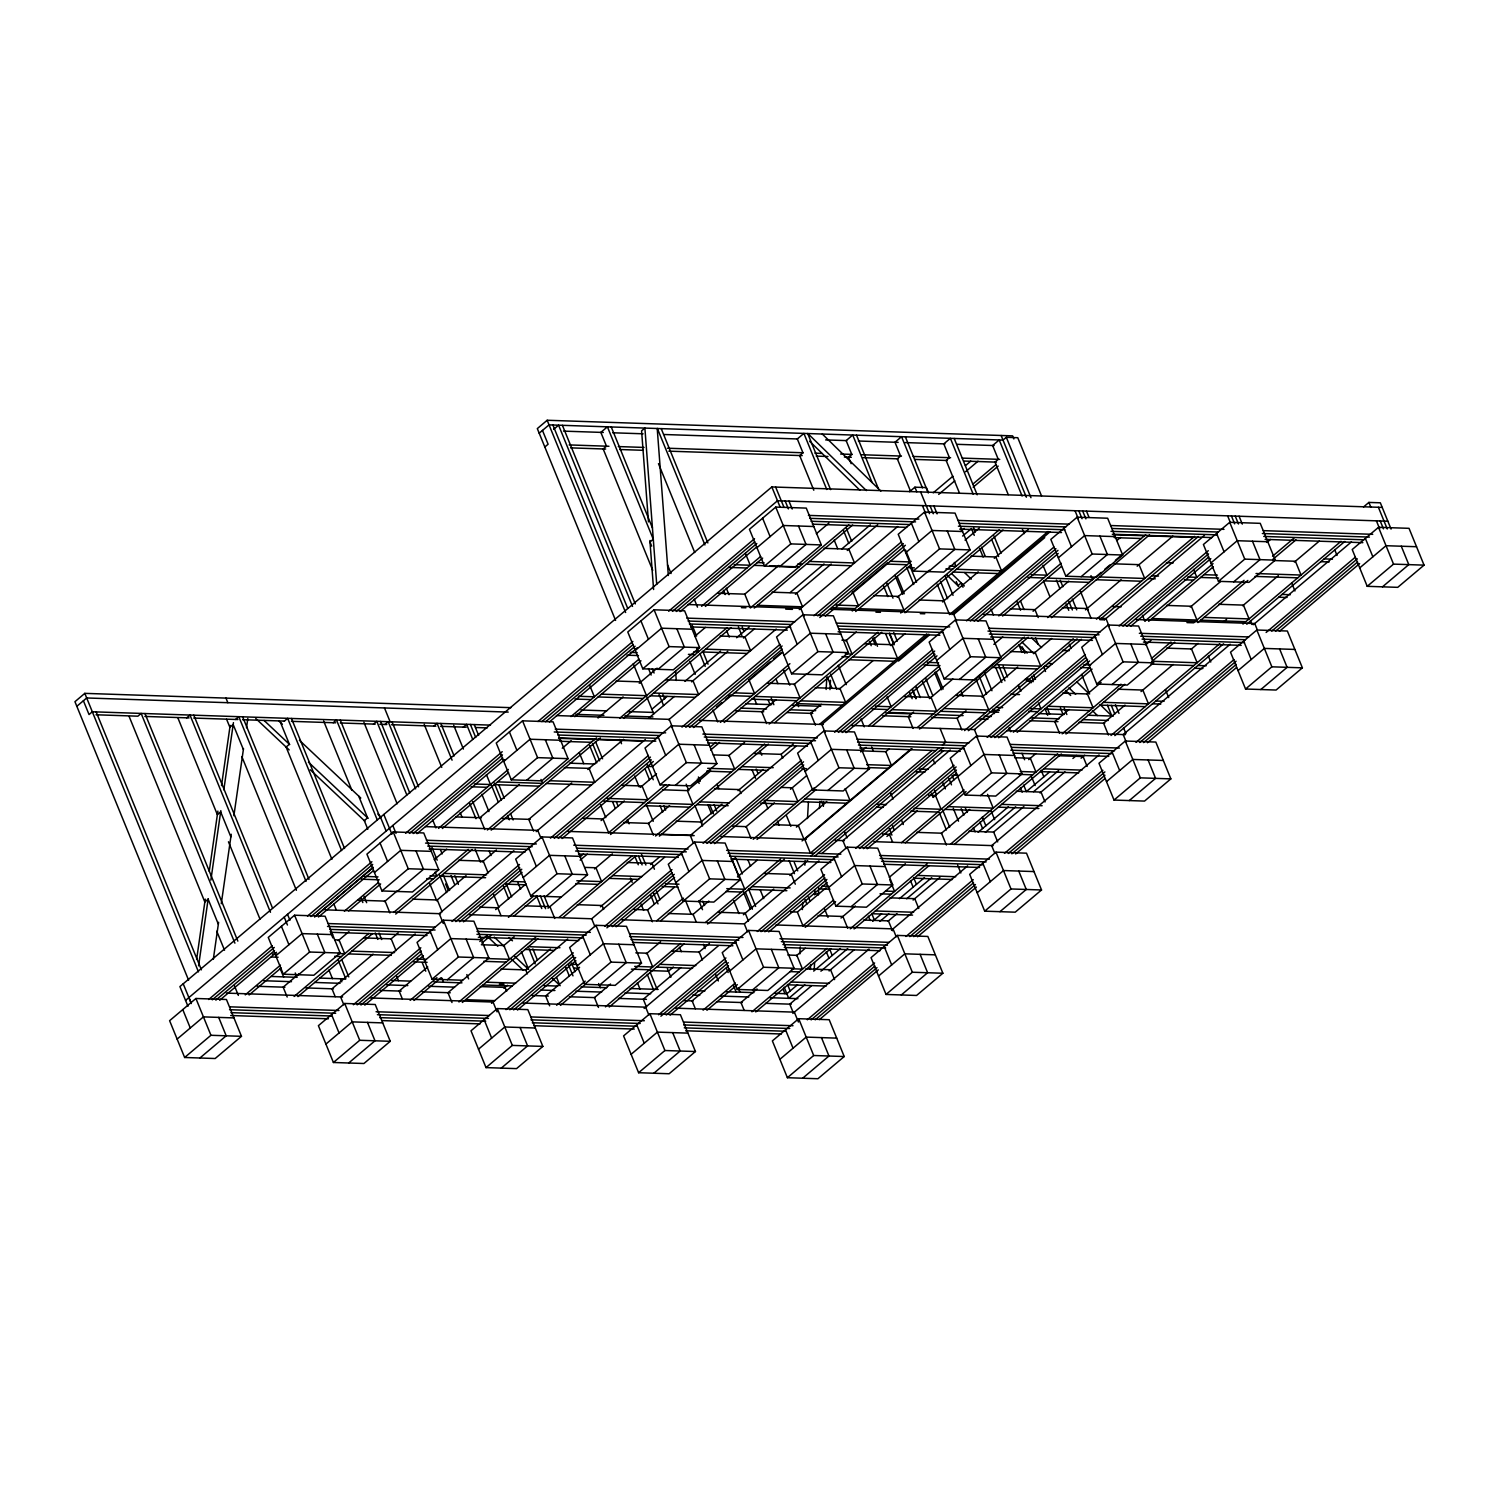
<?xml version="1.0" encoding="UTF-8"?>
<svg xmlns="http://www.w3.org/2000/svg" width="1499" height="1499" viewBox="0 0 1499 1499"><rect width="100%" height="100%" fill="white"/><g stroke="black" fill="none" stroke-linecap="round" stroke-linejoin="round"><path stroke-width="1.5" d="M799.885 953.889L800.279 946.9M802.377 909.556L802.771 902.548M804.869 865.223L805.132 860.557M807.493 818.548L808.411 802.209M810.378 969.478L810.64 964.813M814.575 894.809L814.838 890.144M819.447 808.467L819.841 801.478M826.136 689.465L826.792 677.792M814.201 969.609L814.594 962.602M818.398 894.94L818.791 887.933M823.382 806.256L823.644 801.59M829.959 689.596L830.483 680.265M196.631 959.341L205.251 899.119M209.242 871.331L217.88 811.109M221.515 785.626L230.153 725.404M198.58 965.824L208.211 898.651M210.872 880.119L220.821 810.64M223.819 789.804L233.451 722.63M213.308 959.341L218.61 922.278M221.271 903.747L231.239 834.268M233.881 815.737L243.513 748.563M246.511 727.727L247.822 718.452M510.934 707.659L84.806 693.362L74.95 701.701L188.612 980.215M76.824 706.291L86.698 697.972L508.217 712.1M186.7 717.834L189.98 715.042L270.476 912.291M1013.849 438.945L1012.612 435.872L547.172 420.263L537.317 428.602L615.583 620.399M539.19 433.192L549.046 424.873L1003.018 440.088L1006.316 437.315L1017.765 437.708L1041.524 495.925M553.656 429.351L558.584 425.191L632.541 606.42M544.812 447.002L548.109 444.229L542.469 430.419M235.53 719.464L238.809 716.691L306.04 881.412M284.36 721.094L287.658 718.321L341.603 850.551M333.19 722.743L336.488 719.97L377.167 819.672M373.476 724.092L376.774 721.319L406.847 795.013M384.924 724.467L388.204 721.694L415.635 788.886M433.754 726.116L437.033 723.342L452.08 760.18M463.285 727.109L466.582 724.317L472.766 739.494M1382.209 507.412L771.835 486.95L179.917 986.586L187.975 1006.316M185.557 1000.395L777.531 500.741M522.551 720.832L496.244 743.036L511.271 779.836L541.776 780.867L568.084 758.663L553.075 721.843L522.551 720.832L537.579 757.632L568.084 758.663M654.089 609.793L627.781 631.997L642.79 668.816L673.313 669.828L699.621 647.624L684.612 610.824L654.089 609.793L669.097 646.594L699.621 647.624M775.751 507.093L749.444 529.297L764.471 566.097L794.995 567.128L821.302 544.924L806.275 508.105L775.751 507.093L790.779 543.893L821.302 544.924M195.919 998.484L169.612 1020.688L184.639 1057.488L215.163 1058.519L241.47 1036.315L226.443 999.496L195.919 998.484L210.947 1035.284L241.47 1036.315M294.572 915.214L268.265 937.418L283.292 974.219L313.816 975.249L340.123 953.045L325.096 916.226L294.572 915.214L309.6 952.015L340.123 953.045M393.225 831.926L366.918 854.13L381.945 890.949L412.469 891.98L438.776 869.757L423.749 832.957L393.225 831.926L408.253 868.745L438.776 869.757M208.68 999.496L272.256 945.832M307.52 916.076L371.902 861.719M405.592 833.275L502.221 751.711M538.01 721.506L632.859 641.441M668.648 611.236L754.54 538.722M212.277 999.814L274.298 947.443M310.911 916.564L372.708 864.38M409.414 833.407L502.465 754.859M541.832 721.619L633.084 644.589M672.47 611.348L754.784 541.87M215.856 1000.133L274.523 950.61M314.715 916.676L372.989 867.49M413.218 833.538L502.69 758.007M545.636 721.75L635.126 646.219M676.274 611.48L756.808 543.5M314.678 916.863L373.27 867.396M219.678 1000.264L276.509 952.296M417.041 833.669L504.713 759.637M549.458 721.881L637.15 647.868M680.096 611.611L757.032 546.667M318.481 916.995L373.532 870.526M503.758 761.436L530.065 739.232L560.57 740.262M635.295 650.397L661.602 628.193L692.107 629.224M756.958 547.697L783.265 525.493L813.788 526.524M177.126 1039.088L203.433 1016.884L233.956 1017.915M275.779 955.819L302.086 933.615L332.609 934.627M374.431 872.549L400.739 850.345L431.262 851.357M438.532 828.366L508.33 769.455M570.95 716.578L638.949 659.185M701.588 606.308L760.63 556.466M245.255 994.868L280.482 965.131M344.377 911.186L378.329 882.536M442.355 828.497L508.554 772.603M574.773 716.709L640.972 660.815M705.392 606.439L762.672 558.096M249.115 994.961L281.1 967.942M348.649 910.924L380.652 883.923M511.271 779.836L537.579 757.632M642.79 668.816L669.097 646.594M764.471 566.097L790.779 543.893M184.639 1057.488L210.947 1035.284M283.292 974.219L309.6 952.015M381.945 890.949L408.253 868.745M519.31 784.483L479.942 817.704L484.777 829.547M562.256 748.226L571.194 740.675M598.045 718.021L623.097 696.866M639.211 683.263L657.105 668.161M694.674 636.438L705.411 627.388M717.759 593.248L744.778 594.147L778.787 565.442M816.355 533.719L828.891 523.151M526.524 780.361L552.831 758.138L545.317 739.738M658.061 669.322L684.368 647.118L676.855 628.718M779.724 566.622L806.031 544.418L798.517 525.999M299.163 973.657L283.161 987.166L287.19 997.022M338.268 940.66L348.93 931.647M384.475 901.649L396.916 891.137M434.242 859.62L446.702 849.127M199.892 1058.013L226.199 1035.809L218.704 1017.39M298.545 974.743L324.852 952.521L317.338 934.121M397.198 891.455L423.505 869.251L415.991 850.851M487.362 829.996L596.527 737.864M619.78 718.227L727.146 627.594M848.846 524.875L750.418 607.957L744.778 594.147M294.123 996.46L368.791 933.446M393.675 912.441L468.325 849.427M491.185 830.127L600.331 737.995M623.603 718.358L730.969 627.725M754.222 608.088L852.65 525.006M297.945 996.591L372.595 933.577M395.699 914.071L472.148 849.558M651.859 709.271L667.074 696.417M684.893 681.37L720.551 651.259M736.609 637.731L749.088 627.182M790.104 592.573L823.982 563.961M841.82 548.915L870.338 524.837M909.574 491.709L914.915 487.194L926.363 487.587L928.237 492.197M571.719 783.096L528.772 819.353L533.607 831.177M587.814 769.493L623.621 739.288M648.674 718.133L674.288 696.51M691.62 681.895L727.783 651.353M743.504 638.087L754.54 628.774M795.407 594.279L831.214 564.055M847.254 550.508L877.721 524.8M373.101 954.114L331.991 988.797L335.214 996.685M390.977 939.011L398.116 932.978M437.446 899.793L466.039 875.66M482.116 862.075L496.413 850.008M933.24 492.815L952.914 476.214M965.412 465.664L970.771 461.13M415.204 933.971L340.61 996.929L343.833 1004.817M513.857 850.701L439.263 913.659L443.292 923.515M536.192 831.645L645.357 739.494M668.61 719.857L776.22 629.037M799.248 609.587L897.676 526.505M938.693 494.408L954.788 480.823M965.506 471.773L978.023 461.205M671.327 725.816L645.02 748.02L660.047 784.839L690.571 785.851L716.878 763.647L701.851 726.846L671.327 725.816L686.355 762.616L716.878 763.647M802.864 614.777L776.557 636.981L791.584 673.801L822.108 674.831L848.415 652.608L833.388 615.808L802.864 614.777L817.892 651.597L848.415 652.608M924.527 512.077L898.22 534.281L913.247 571.1L943.77 572.112L970.078 549.908L955.05 513.108L924.527 512.077L939.554 548.896L970.078 549.908M344.714 1003.468L318.406 1025.672L333.415 1062.491L363.938 1063.503L390.246 1041.299L375.218 1004.499L344.714 1003.468L359.723 1040.287L390.246 1041.299M451.986 1002.55L447.976 992.694L488.899 958.03L473.871 921.21L443.348 920.199L417.059 942.403L432.068 979.203L462.591 980.234M548.053 908.207L587.552 874.76L572.524 837.941L542.001 836.929L515.693 859.133L530.721 895.934L561.244 896.964M353.352 1004.742L420.826 947.78M452.005 921.473L519.478 864.511M550.452 838.166L648.411 755.477M681.989 727.127L780.061 644.345M813.938 615.752L901.311 541.982M972.926 484.065L996.16 464.446M554.255 838.297L650.454 757.107M685.811 727.259L782.103 645.975M817.761 615.864L903.354 543.631M357.174 1004.873L421.088 950.909M455.827 921.604L519.741 867.64M973.17 487.212L998.184 466.095M689.615 727.39L782.347 649.104M819.784 617.513L905.377 545.261M360.978 1005.005L421.35 954.039M459.631 921.716L521.783 869.251M558.265 838.409L651.316 759.862M716.503 707.078L721.843 702.563M725.422 699.546L730.763 695.03M748.601 679.984L769.999 661.921M773.559 658.904L780.698 652.889M852.013 592.686L887.689 562.575M364.8 1005.117L423.393 955.669M463.453 921.848L522.045 872.381M562.088 838.522L653.339 761.492M693.437 727.521L782.59 652.252M825.387 616.126L903.841 549.889M652.533 766.42L678.841 744.216L709.364 745.247M784.071 655.4L810.378 633.196L840.902 634.208M905.733 552.681L932.041 530.477L962.564 531.508M325.901 1044.091L352.209 1021.868L382.732 1022.899M424.554 960.803L450.862 938.599L481.385 939.629M523.207 877.533L549.515 855.329L580.038 856.341M427.74 966.911L399.127 991.045L402.35 998.934M495.644 909.593L526.018 883.942M601.08 820.59L624.315 800.972M640.41 787.387L656.487 773.821M720.344 722.387L789.898 663.682M852.294 610.992L911.148 561.319M724.167 722.499L788.362 668.329M855.685 611.498L911.392 564.467M660.047 784.839L686.355 762.616M791.584 673.801L817.892 651.597M913.247 571.1L939.554 548.896M960.728 531.433L964.288 528.435M333.415 1062.491L359.723 1040.287M432.068 979.203L458.375 956.999L488.899 958.03M530.721 895.934L557.028 873.73L587.552 874.76M410.126 1000.339L436.94 977.704M479.83 941.503L486.988 935.47M508.423 917.351L533.438 896.233M579.907 857.016L583.486 853.999M608.5 832.882L665.687 784.595M710.376 746.895L715.735 742.361M962.602 536.042L971.483 528.547M413.949 1000.451L440.762 977.835M481.854 943.133L490.791 935.582M514.026 915.983L537.26 896.365M580.15 860.164L587.308 854.13M610.543 834.512L669.51 784.726M710.62 750.025L719.557 742.492M776.032 699.677L761.773 711.725L766.589 723.549M793.87 684.631L806.35 674.082M845.567 640.972L856.266 631.941M897.283 597.333L929.38 570.238M965.037 540.127L979.315 528.079M675.299 785.345L701.607 763.141L694.093 744.741M806.837 674.306L833.144 652.102L825.63 633.702M928.518 571.606L954.807 549.402L947.312 531.002M348.686 1062.997L374.994 1040.793L367.48 1022.393M447.339 979.728L473.647 957.524L466.133 939.105M545.973 896.458L572.281 874.236L564.786 855.835M503.364 945.925L514.101 936.875M594.522 868.989L612.379 853.905M648.13 823.738L669.566 805.619M687.441 790.535L710.676 770.936M728.551 755.833L744.628 742.267M769.174 724.017L877.946 632.203M900.693 612.997L999.215 529.84M774.777 722.649L881.768 632.334M904.946 612.754L1003.018 529.971M458.956 1001.969L535.818 937.1M559.052 917.482L632.316 855.629M655.55 836.03L764.565 743.991M462.348 1002.456L537.841 938.73M562.856 917.613L636.138 855.76M659.373 836.161L768.387 744.122M821.302 704.324L810.603 713.355L815.419 725.197M839.121 689.278L872.999 660.684M890.837 645.619L905.096 633.59M942.552 601.98L978.21 571.869M994.268 558.321L1028.145 529.728M503.945 988.291L507.524 985.274M525.399 970.19L550.414 949.073M600.462 906.839L632.615 879.669M650.491 864.586L659.429 857.053M700.539 822.351L721.975 804.251M738.07 790.666L763.085 769.549M780.96 754.465L793.458 743.897M819.803 724.148L926.775 633.833M949.973 614.271L1048.045 531.489M491.541 1003.318L567.69 939.049M591.974 918.55L664.563 857.278M795.857 746.39L690.289 835.486L693.512 843.375M928.818 634.152L821.827 724.467L825.05 732.355M951.996 614.59L1050.068 531.789M898.501 661.059L928.818 635.464M953.776 614.403L1044.728 537.635M823.925 730.931L797.618 753.135L812.645 789.954L843.169 790.966L869.476 768.762L854.449 731.962L823.925 730.931L838.953 767.75L869.476 768.762M955.463 619.893L929.155 642.115L944.183 678.916L974.687 679.946L1000.995 657.742L985.986 620.923L955.463 619.893L970.49 656.712L1000.995 657.742M1077.125 517.192L1050.818 539.396L1065.845 576.216L1096.369 577.227L1122.676 555.023L1107.649 518.223L1077.125 517.192L1092.153 554.012L1122.676 555.023M497.293 1008.583L471.005 1030.787L486.013 1067.607L516.537 1068.618L542.844 1046.414L527.817 1009.614L497.293 1008.583L512.321 1045.403L542.844 1046.414M595.946 925.314L569.639 947.518L584.666 984.337L615.19 985.349L641.497 963.145L626.47 926.345L595.946 925.314L610.974 962.114L641.497 963.145M694.599 842.045L668.292 864.248L683.319 901.049L713.843 902.079L740.15 879.876L725.123 843.056L694.599 842.045L709.627 878.845L740.15 879.876M506.025 1009.651L573.311 952.858M604.678 926.382L671.964 869.589M703.087 843.262L801.497 760.18M834.587 732.243L932.659 649.46M966.536 620.867L1053.909 547.098M509.847 1009.783L573.63 955.931M606.908 927.844L672.245 872.699M706.91 843.394L803.52 761.829M838.409 732.374L934.683 651.091M970.359 620.979L1055.952 548.746M513.651 1009.914L575.691 957.561M612.304 926.644L674.288 874.329M710.713 843.506L803.745 764.977M842.213 732.505L934.945 654.239M974.163 621.111L1057.975 550.377M517.474 1010.045L575.916 960.709M616.126 926.775L674.55 877.44M714.517 843.637L803.989 768.125M846.036 732.636L936.969 655.869M977.985 621.242L1058.219 553.506M805.132 771.535L831.439 749.331L861.962 750.362M936.669 660.516L962.976 638.312L993.5 639.323M1058.331 557.815L1084.639 535.593L1115.162 536.623M478.5 1049.206L504.807 1026.984L535.33 1028.014M577.152 965.918L603.46 943.714L633.983 944.745M675.805 882.649L702.113 860.445L732.636 861.475M579.588 967.305L545.636 995.973L549.646 1005.829M647.493 909.968L674.306 887.352M745.79 826.998L774.383 802.864M790.479 789.298L806.556 775.714M868.633 725.797L939.948 665.575L924.077 665.163M998.802 615.902L1061.198 563.231M872.437 725.909L940.21 668.723M1002.606 616.033L1061.461 566.36M556.616 1005.248L585.21 981.114M656.712 920.761L683.507 898.126M753.21 839.29L813.976 788.006M812.645 789.954L838.953 767.75M944.183 678.916L970.49 656.712M1065.845 576.216L1092.153 554.012M486.013 1067.607L512.321 1045.403M584.666 984.337L610.974 962.114M683.319 901.049L709.627 878.845M560.439 1005.379L585.453 984.243M660.516 920.892L685.549 899.775M731.999 860.538L735.578 857.522M757.032 839.421L815.999 789.636M860.688 751.936L866.047 747.401M913.603 712.119L908.263 716.634L913.078 728.458M929.661 698.571L952.839 679.01M993.856 644.383L1002.756 636.85M1033.073 611.273L1068.75 581.162M1116.886 540.521L1120.446 537.523M827.898 790.46L854.205 768.256L846.691 749.856M959.435 679.422L985.742 657.218L978.229 638.818M1081.098 576.722L1107.405 554.518L1099.91 536.117M501.284 1068.112L527.592 1045.909L520.078 1027.508M599.919 984.843L626.226 962.639L618.731 944.239M698.571 901.574L724.879 879.37L717.384 860.951M610.543 984.019L594.466 997.603L598.476 1007.459M646.294 953.851L660.591 941.784M692.763 914.634L708.84 901.049M737.433 876.915L757.089 860.314M796.4 827.129L826.792 801.478M861.026 750.849L885.797 751.692L889.338 748.694M917.463 727.427L1024.454 637.112M1047.632 617.551L1101.128 572.393M1104.688 569.376L1110.028 564.861M1115.387 560.345L1145.704 534.768M919.487 729.057L1028.258 637.244M1051.436 617.682L1149.508 534.881M605.446 1006.878L680.509 943.527M705.542 922.41L780.604 859.039M802.04 840.939L911.055 748.919M912.085 748.713L804.738 839.328L810.359 853.137L932.041 750.437M609.269 1007.009L684.331 943.658M707.565 924.04L784.408 859.171M966.012 710.751L957.093 718.265L961.927 730.107M982.051 697.204L1017.709 667.092M1033.767 653.545L1051.605 638.499M1085.482 609.887L1121.14 579.794M1137.179 566.247L1172.855 536.136M673.388 967.042L668.46 971.202L650.004 970.584M810.903 856.041L939.142 747.776M942.421 745.003L945.719 742.23L940.079 728.42M680.827 967.567L643.296 999.233L646.519 1007.122M698.684 952.483L709.42 943.414M743.373 914.765L773.746 889.113M789.842 875.528L807.717 860.445M814.707 856.173L942.965 747.907M964.513 730.575L1073.284 638.743M1096.462 619.181L1194.534 536.398M821.808 853.512L943.489 750.812M968.317 730.688L1077.088 638.874M1100.266 619.312L1198.338 536.53M644.139 1008.452L718.508 945.663M744.553 923.684L818.922 860.894M950.235 749.987L842.888 840.62L846.111 848.509M1081.397 639.267L974.425 729.582L977.629 737.471M1104.594 619.705L1204.447 535.405M976.524 736.046L950.216 758.25L965.244 795.07L995.748 796.081L1022.056 773.877L1007.047 737.077L976.524 736.046L991.551 772.866L1022.056 773.877M1108.061 625.008L1081.753 647.231L1096.781 684.031L1127.285 685.062L1153.593 662.858L1138.584 626.039L1108.061 625.008L1123.088 661.827L1153.593 662.858M1229.723 522.308L1203.416 544.512L1218.443 581.331L1248.967 582.361L1275.274 560.139L1260.247 523.338L1229.723 522.308L1244.751 559.127L1275.274 560.139M649.891 1013.699L623.584 1035.903L638.611 1072.722L669.135 1073.752L695.442 1051.53L680.415 1014.729L649.891 1013.699L664.919 1050.518L695.442 1051.53M748.544 930.429L722.237 952.633L737.264 989.452L767.788 990.464L794.095 968.26L779.068 931.46L748.544 930.429L763.572 967.248L794.095 968.26M847.197 847.16L820.89 869.364L835.917 906.164L866.441 907.195L892.748 884.991L877.721 848.172L847.197 847.16L862.225 883.96L892.748 884.991M855.667 848.378L954.076 765.296M987.185 737.358L1085.257 654.576M1119.135 625.982L1208.288 550.714M658.623 1014.767L725.909 957.973M757.276 931.497L824.562 874.704M660.89 1016.21L726.228 961.046M761.099 931.629L824.843 877.814M859.489 848.509L956.118 766.945M991.008 737.489L1085.501 657.724M1122.957 626.114L1208.55 553.862M666.249 1015.029L728.289 962.677M764.902 931.76L826.886 879.445M863.387 848.64L956.418 770.093M994.811 737.62L1087.543 659.354M1126.761 626.226L1208.794 556.991M670.072 1015.16L728.495 965.843M768.725 931.891L827.148 882.555M867.19 848.753L956.662 773.24M998.634 737.752L1089.567 660.984M1130.583 626.357L1210.817 558.621M729.657 969.197L692.126 1000.882L695.349 1008.771M797.562 911.879L826.155 887.727M886.921 836.442L917.294 810.79M933.39 797.224L984.037 754.447L1014.561 755.477M1089.267 665.631L1115.575 643.427L1146.079 644.439M1210.93 562.931L1237.237 540.708L1267.761 541.739M631.098 1054.322L657.405 1032.118L687.929 1033.13M729.751 971.033L756.058 948.83L786.582 949.86M828.404 887.764L854.711 865.56L885.234 866.591M1013.343 732.205L1090.017 667.486M1145.292 620.83L1213.047 563.624M1017.146 732.336L1092.04 669.116M1148.665 621.317L1213.291 566.772M703.125 1010.157L735.278 983.007M803.202 925.67L833.575 900.037M901.499 842.7L964.044 789.898M706.928 1010.289L737.321 984.637M805.225 927.319L835.599 901.667M905.302 842.831L966.068 791.547M965.244 795.07L991.551 772.866M1096.781 684.031L1123.088 661.827M1218.443 581.331L1244.751 559.127M638.611 1072.722L664.919 1050.518M737.264 989.452L763.572 967.248M835.917 906.164L862.225 883.96M1069.012 709.495L1054.753 721.544L1059.587 733.386M1086.85 694.449L1101.109 682.401M1145.686 644.776L1151.045 640.26M1190.262 607.151L1220.579 581.556M1266.936 542.432L1270.515 539.415M980.496 795.576L1006.803 773.372L999.29 754.971M1112.033 684.537L1138.341 662.333L1130.827 643.933M1233.696 581.837L1260.003 559.633L1252.489 541.233M653.864 1073.228L680.171 1051.024L672.676 1032.624M752.517 989.958L778.824 967.754L771.329 949.354M851.17 906.689L877.477 884.485L869.963 866.066M757.032 988.947L740.956 1002.512L744.179 1010.401M796.362 955.744L805.282 948.211M841.033 918.044L855.329 905.958M889.282 877.308L905.377 863.724M941.11 833.556L969.703 809.423M1028.689 759.637L1035.828 753.604M1062.173 733.835L1121.008 684.181M1151.326 658.586L1170.944 642.022M1244.039 580.319L1193.691 622.816L1186.927 622.591M1272.576 556.223L1293.974 538.16M1065.976 733.967L1124.831 684.293M1151.569 661.715L1174.748 642.153M1197.926 622.591L1247.861 580.45M1272.82 559.371L1295.998 539.809M751.955 1011.788L826.998 948.436M850.233 928.818L927.094 863.949M950.329 844.349L1057.544 753.828M755.758 1011.919L830.821 948.567M854.055 928.949L929.118 865.598M954.132 844.462L1061.367 753.96M1124.981 705.13L1103.583 723.174L1108.417 735.016M1141.02 691.582L1173.117 664.488M1190.956 649.423L1198.094 643.408M1223.053 622.329L1226.613 619.331M1242.671 605.783L1278.328 575.672M1294.368 562.125L1319.345 541.045M786.863 993.743L797.58 984.693M813.676 971.108L840.471 948.492M872.643 921.342L881.581 913.79M899.456 898.707L924.471 877.59M978.097 832.32L1008.471 806.687M1049.581 771.985L1026.347 791.603L1023.667 785.101M1363.547 506.943L1368.887 502.427L1380.335 502.802L1391.072 529.11M804.832 984.768L788.736 998.353L784.202 987.241M820.909 971.183L847.722 948.567M879.894 921.417L888.813 913.865M906.689 898.782L931.722 877.664M985.33 832.395L1015.704 806.762M1033.579 791.678L1058.594 770.542M1072.891 758.475L1076.469 755.459M811.221 986.042L789.786 1004.161L793.008 1012.05M829.097 970.959L854.13 949.841M888.083 921.173L897.02 913.641M913.097 900.056L939.91 877.44M993.518 832.17L1023.892 806.537M1039.987 792.952L1065.002 771.835M1081.098 758.25L1084.658 755.234M1111.003 735.484L1219.774 643.671M1242.952 624.09L1341.024 541.308M1114.806 735.616L1223.577 643.783M1246.756 624.221L1344.828 541.439M792.84 1013.436L868.989 949.167M891.493 930.148L967.642 865.879M1099.029 754.971L991.663 845.605L994.886 853.493M1230.192 644.251L1123.201 734.566L1126.424 742.455M1253.37 624.69L1351.442 541.907M1125.299 741.031L1098.992 763.253L1114.019 800.054L1144.543 801.084L1170.85 778.88L1155.823 742.061L1125.299 741.031L1140.327 777.85L1170.85 778.88M1256.837 630.011L1230.529 652.215L1245.557 689.015L1276.08 690.046L1302.387 667.842L1287.36 631.023L1256.837 630.011L1271.864 666.811L1302.387 667.842M1378.518 527.311L1352.21 549.515L1367.219 586.315L1397.743 587.346L1424.05 565.142L1409.023 528.323L1378.518 527.311L1393.527 564.111L1424.05 565.142M798.686 1018.702L772.378 1040.906L787.387 1077.706L817.911 1078.737L844.218 1056.533L829.191 1019.713L798.686 1018.702L813.695 1055.502L844.218 1056.533M897.339 935.413L871.031 957.636L886.04 994.437L916.564 995.467L942.871 973.244L927.844 936.444L897.339 935.413L912.348 972.233L942.871 973.244M995.973 852.144L969.684 874.348L984.693 911.167L1015.216 912.179L1041.524 889.975L1026.496 853.175L995.973 852.144L1011.001 888.963L1041.524 889.975M807.324 1019.77L874.61 962.958M905.977 936.482L973.263 879.688M1004.461 853.362L1102.871 770.299M1135.961 742.361L1234.033 659.56M1266.13 632.466L1355.283 557.216M811.146 1019.882L874.929 966.049M909.799 936.613L973.544 882.799M1008.265 853.493L1104.894 771.929M1139.783 742.473L1236.075 661.209M1271.733 631.098L1357.326 558.846M815.175 1019.845L876.99 967.661M913.734 936.65L975.456 884.541M1011.862 853.812L1104.95 775.227M1143.587 742.605L1236.319 664.338M1275.555 631.229L1357.569 561.994M819.41 1019.601L878.302 969.909M917.538 936.781L976.411 887.071M1015.666 853.943L1104.875 778.637M1147.41 742.736L1236.563 667.467M1279.359 631.36L1359.612 563.624M1106.506 781.654L1132.813 759.45L1163.336 760.461M1238.043 670.615L1264.35 648.411L1294.874 649.442M1359.705 567.915L1386.013 545.711L1416.536 546.723M779.892 1059.306L806.2 1037.102L836.704 1038.132M878.526 976.036L904.834 953.832L935.357 954.844M977.179 892.748L1003.487 870.544L1034.01 871.575M1114.019 800.054L1140.327 777.85M1245.557 689.015L1271.864 666.811M1367.219 586.315L1393.527 564.111M787.387 1077.706L813.695 1055.502M886.04 994.437L912.348 972.233M984.693 911.167L1011.001 888.963M1129.272 800.56L1155.579 778.356L1148.084 759.956M1260.809 689.54L1287.116 667.336L1279.603 648.917M1382.49 586.821L1408.798 564.617L1401.284 546.217M802.658 1078.231L828.966 1056.008L821.452 1037.608M901.311 994.943L927.619 972.739L920.105 954.338M999.964 911.673L1026.272 889.469L1018.758 871.069M563.53 431.131L603.31 432.462M612.679 432.78L643.09 433.792M664.151 434.504L797.543 438.963M825.63 439.919L846.691 440.612M858.384 441.006L898.163 442.355M905.19 442.58L944.97 443.91M956.662 444.304L994.118 445.559M569.17 444.922L608.95 446.271M618.319 446.571L644.045 447.433M667.448 448.22L803.183 452.773M814.875 453.166L821.902 453.41M840.62 454.028L852.313 454.422M861.681 454.74L901.461 456.071M913.153 456.464L950.61 457.72M962.302 458.113L999.739 459.369M570.557 447.864L605.671 449.044M619.705 449.513L643.108 450.3M668.835 451.162L802.227 455.621M816.262 456.108L827.973 456.502M844.349 457.045L851.376 457.27M863.068 457.663L898.163 458.844M914.559 459.406L947.312 460.493M963.688 461.036L996.46 462.142M777.456 500.741L1387.849 521.221M808.429 515.394L918.868 519.104M958.011 520.415L1069.087 524.144M1110.609 525.531L1224.008 529.334M1263.32 530.646L1372.728 534.319M809.741 518.335L915.57 521.877M959.36 523.338L1065.808 526.917M1111.958 528.472L1218.406 532.033M1262.364 533.513L1369.43 537.092M811.053 521.259L909.987 524.575M958.386 526.205L1064.833 529.765M1110.984 531.321L1217.432 534.881M1263.732 536.436L1363.828 539.79M812.364 524.182L906.689 527.348M959.716 529.128L1061.536 532.538M1112.314 534.244L1211.829 537.579M1265.1 539.378L1362.853 542.657M1113.026 534.693L1144.524 535.743M1148.346 535.874L1193.354 537.392M1114.225 537.616L1141.245 538.516M1324.16 558.902L1332.442 559.183M1320.863 561.675L1329.145 561.956M1272.913 560.495L1295.417 561.244L1301.057 575.054L1256.031 573.536M824.094 548.334L848.846 549.159L854.486 562.968L809.46 561.45M971.09 556.148L995.861 556.972L1001.482 570.782L956.474 569.264M1166.428 562.687L1173.174 562.931M1114.3 563.83L1139.053 564.655L1144.693 578.464L1099.685 576.965M890.162 561.282L910.418 561.956L905.583 550.114M886.865 564.055L907.139 564.73M949.186 566.135L955.95 566.36L954.338 562.425M1203.922 574.679L1217.413 575.129M1255 576.403L1297.759 577.827M757.351 562.593L764.097 562.818M797.861 563.943L802.358 564.092M806.181 564.224L851.188 565.741M907.644 567.634L914.39 567.859M945.906 568.908L952.652 569.133M1151.794 575.822L1158.54 576.047M1187.808 577.021L1196.82 577.321L1193.597 569.433M1200.624 577.452L1218.631 578.052M734.229 564.711L750.25 565.235L745.415 553.412M754.053 565.367L765.314 565.741M769.811 565.891L799.079 566.884M953.177 572.037L998.203 573.555M1031.275 574.66L1047.033 575.185L1043.004 565.329M1148.515 578.595L1155.261 578.82M1184.529 579.794L1193.523 580.113M728.645 567.409L746.952 568.009M1027.995 577.434L1043.735 577.977M1047.557 578.089L1092.565 579.607L1090.972 575.653M1096.387 579.738L1141.414 581.237M1044.278 580.862L1089.286 582.38M1282.057 594.447L1290.339 594.71M1278.778 597.22L1287.06 597.483M1218.706 604.284L1243.458 605.109L1249.098 618.918L1204.072 617.401M772.135 592.18L796.887 593.023L802.527 606.814L757.52 605.315M873.598 595.59L898.351 596.415L903.991 610.224L858.983 608.706M1166.578 605.409L1191.349 606.252L1196.97 620.043L1151.963 618.544M919.149 599.993L943.902 600.837L949.542 614.627M1112.221 606.477L1121.215 606.776M1062.341 607.695L1087.112 608.519L1091.122 618.375M1010.232 608.838L1034.985 609.662L1038.207 617.551M835.955 605.053L858.459 605.802L852.837 592.011M832.657 607.826L855.179 608.594M1200.793 620.174L1245.8 621.692M688.022 604.528L800.766 608.313L803.989 616.201M830.708 609.325L953.364 613.428L956.568 621.317M983.307 614.44L1105.962 618.544L1109.166 626.432M1136.017 619.555L1254.738 623.528L1257.155 629.449M741.405 607.657L745.902 607.807M785.738 609.137L792.484 609.362M875.941 612.173L880.438 612.323M920.274 613.653L924.771 613.803M1099.835 619.668L1104.351 619.837M686.748 618.113L794.882 621.729M836.348 623.116L949.729 626.919M988.947 628.231L1100.022 631.96M1139.334 633.29L1248.723 636.944M688.06 621.036L791.603 624.502M837.697 626.057L944.126 629.617M987.972 631.098L1099.048 634.808M1140.702 636.213L1245.444 639.717M689.371 623.959L790.61 627.35M839.028 628.98L943.152 632.466M989.321 634.021L1095.75 637.6M1142.051 639.136L1244.489 642.584M690.702 626.901L787.331 630.142M838.053 631.828L939.873 635.257M990.652 636.963L1092.471 640.373M1143.418 642.078L1241.191 645.357M1166.747 648.13L1191.499 648.973L1197.139 662.764L1152.131 661.265M720.176 636.044L744.947 636.869L750.568 650.678L705.561 649.161M841.895 640.129L846.392 640.279L852.032 654.089L845.286 653.845M864.942 643.783L891.942 644.682L897.582 658.492L852.556 656.993M1062.51 650.416L1069.255 650.641M1010.382 651.54L1035.153 652.384L1040.774 666.174L995.767 664.675M1197.907 665.5L1206.189 665.781M1151.082 664.113L1193.841 665.537M1194.609 668.273L1202.891 668.554M693.943 651.672L698.459 651.821L696.848 647.868M702.263 651.953L747.289 653.452M841.988 656.637L848.753 656.862M1047.876 663.532L1052.392 663.682M1083.889 664.75L1090.654 664.975M630.311 652.421L637.169 652.646M688.416 654.37L695.161 654.595M849.277 659.766L894.285 661.265M927.356 662.371L938.618 662.764M1044.597 666.306L1049.094 666.455M1080.61 667.523L1089.604 667.823M627.032 655.194L638.462 655.569M992.469 667.448L1037.495 668.966M1118.085 689.221L1142.838 690.046L1148.478 703.855L1103.451 702.338M665.968 679.834L692.988 680.733L698.609 694.543L653.601 693.025M767.432 683.225L794.451 684.144L800.073 697.934L755.065 696.435M1062.679 693.138L1087.431 693.962L1093.071 707.772L1048.045 706.254M616.108 681.033L640.86 681.876L646.5 695.667L601.474 694.168M815.231 687.722L839.983 688.547L845.623 702.356L800.597 700.839M1010.551 694.262L1019.564 694.562M1155.804 701.026L1164.086 701.307M956.175 695.33L983.194 696.229M1152.525 703.799L1160.807 704.08M904.066 696.473L931.066 697.372L936.706 711.182L891.68 709.664M734.285 692.838L754.559 693.531L748.919 679.722M1100.172 705.111L1145.18 706.629M728.758 695.555L751.261 696.304M650.304 695.798L695.33 697.316M751.767 699.209L796.793 700.708M995.936 707.397L1002.681 707.622M1029.682 708.521L1040.943 708.896L1038.526 702.994M1044.766 709.027L1089.773 710.545M578.352 696.267L594.372 696.81L589.557 684.987M598.195 696.941L643.202 698.459M797.318 703.612L842.326 705.13M875.416 706.235L891.156 706.76L887.146 696.904M943.808 708.54L988.815 710.039L976.149 679.515M992.638 710.17L999.383 710.395M1028.651 711.369L1037.664 711.669M745.959 703.762L771.704 704.624M792.765 705.336L820.834 706.273M989.321 711.931L998.69 712.25M1038.47 713.58L1064.215 714.442M1087.599 715.229L1113.345 716.091M575.073 699.059L591.093 699.583M872.118 709.008L887.876 709.533M940.529 711.313L985.536 712.812M888.401 712.437L933.409 713.955M740.825 708.128L766.551 708.99M789.954 709.777L815.7 710.638M885.909 712.999L911.636 713.861M935.039 714.648L963.126 715.585M984.187 716.297L991.195 716.522M1030.993 717.871L1059.062 718.808M1082.465 719.595L1108.211 720.457M735.672 710.845L763.703 711.781M787.05 712.568L812.739 713.43M882.817 715.773L910.849 716.728M931.872 717.421L957.561 718.283M978.585 718.995L987.916 719.295M1029.963 720.719L1057.994 721.656M1079.018 722.349L1104.707 723.211M580.994 710.001L606.683 710.863M627.706 711.575L653.395 712.437M575.86 714.367L603.928 715.323M624.914 716.016L652.946 716.953M556.485 715.566L669.229 719.351L672.451 727.24M699.583 720.363L823.344 724.504M851.357 725.46L974.818 729.601M1007.253 730.688L1125.374 734.641M490.492 725.123L92.32 711.781L89.041 714.555L83.401 700.745M555.211 729.132L665.65 732.842M702.881 734.079L817.292 737.92M856.997 739.251L968.879 743.017M1010.57 744.403L1119.434 748.057M96.011 714.779L137.889 716.185L141.15 713.412L234.912 943.171M144.878 716.428L189.08 717.909M193.727 718.058L237.929 719.539M242.594 719.707L284.473 721.094M291.443 721.338L335.645 722.818M340.292 722.968L375.2 724.148M379.847 724.298L386.836 724.542M391.501 724.692L435.853 726.172M440.519 726.34L466.208 727.202M475.539 727.502L487.212 727.896M554.237 731.98L660.066 735.541M704.268 737.021L815.531 740.75M857.559 742.155L965.6 745.79M1011.713 747.326L1114.488 750.774M557.853 734.997L656.787 738.314M706.273 739.981L810.772 743.485M858.477 745.078L964.063 748.619M1010.776 750.193L1112.052 753.585M559.164 737.92L655.794 741.162M707.622 742.904L807.474 746.258M859.789 748.001L935.844 750.568M939.667 750.68L960.259 751.374M1012.949 753.154L1108.754 756.358M558.527 738.332L594.541 739.532M598.363 739.663L643.371 741.162M1058.35 755.721L1083.102 756.545L1087.131 766.42M559.745 741.256L591.243 742.305M1014.579 757.726L1030.338 758.25L1035.959 772.041L1020.201 771.517M754.109 753.435L781.11 754.334L782.722 758.269M713.299 754.878L729.057 755.421L734.697 769.212L707.678 768.312M1043.716 768.837L1081.978 770.13M866.666 764.659L891.418 765.483L885.797 751.692M1040.437 771.629L1078.699 772.903M919.262 769.043L928.256 769.343M867.884 767.582L888.139 768.256M1019.17 774.365L1032.68 774.833M915.964 771.816L924.977 772.116M801.946 768.537L806.443 768.687M741.724 766.626L773.24 767.675M953.551 775.058L958.048 775.208M569.545 763.178L594.897 764.022M647.456 766.401L651.971 766.551M738.445 769.399L767.694 770.392M706.647 771.161L731.4 771.985M564.317 767.619L589.856 768.387M1016.247 791.247L1041.018 792.09L1045.047 801.946M780.998 787.406L792.259 787.781L797.899 801.59L764.134 800.447M549.683 780.735L594.71 782.253L589.07 768.444M928.705 795.238L935.47 795.463L941.091 809.273L914.09 808.373M621.823 785.289L642.078 785.982L647.718 799.773L607.207 798.424M714.592 788.755L739.344 789.58L740.956 793.533M497.574 781.878L542.582 783.396L540.97 779.443M546.404 783.509L591.412 785.026M662.595 789.786L687.366 790.61L692.988 804.42L647.98 802.902M474.433 783.996L490.473 784.52L486.444 774.664M494.277 784.652L539.303 786.169M471.154 786.769L487.175 787.312M1001.632 804.382L1042.142 805.731M805 798.93L850.008 800.447L845.174 788.605M998.353 807.155L1038.863 808.504M801.703 801.721L846.729 803.22M877.496 804.307L886.49 804.607M948.192 806.631L993.219 808.13L987.579 794.339M760.836 803.22L794.601 804.363M876.447 807.155L883.211 807.38M944.913 809.404L989.921 810.903M699.958 801.871L729.226 802.864M910.792 811.146L937.812 812.046M603.91 801.197L644.42 802.565M696.679 804.663L728.195 805.712M644.682 805.675L689.709 807.193M676.18 821.171L700.932 822.014L702.544 825.949M582.755 818.267L603.01 818.96L608.65 832.751M773.578 824.675L798.33 825.499L803.97 839.309M968.897 831.233L993.668 832.057L997.678 841.913M455.865 816.899L481.441 817.761M502.371 818.473L530.253 819.391M623.79 822.539L648.561 823.363L653.395 835.205M732.711 826.193L746.221 826.642L751.055 838.466M916.788 832.357L941.541 833.2L946.375 845.024M882.667 834.1L889.432 834.325L892.636 842.213M661.565 834.306L693.063 835.355M425.529 826.624L537.766 830.371L540.989 838.26M568.121 831.402L694.187 835.618M720.963 836.517L806.237 839.384M835.262 840.358L844.405 840.658M873.954 841.651L993.144 845.642M426.484 840.264L536.38 843.956M573.742 845.192L688.135 849.034M726.603 850.326L814.182 853.268M818.004 853.399L840.883 854.168M879.594 855.461L989.434 859.133M425.547 843.113L532.164 846.691M576.553 848.19L686.317 851.863M727.914 853.25L838.147 856.96M880.194 858.365L986.136 861.925M427.702 846.073L528.866 849.465M575.597 851.039L681.633 854.599M729.601 856.191L834.212 859.714M881.562 861.288L982.857 864.698M429.089 849.015L524.95 852.219M578.483 854.018L678.335 857.372M730.95 859.133L830.914 862.487M883.754 864.248L979.559 867.471M627.257 862.487L652.009 863.312L654.426 869.233M917.444 875.435L955.706 876.728M458.507 860.295L483.259 861.119L488.093 872.943M914.165 878.208L952.427 879.501M584.685 867.396L595.946 867.771L601.586 881.581L576.815 880.756M764.265 873.43L791.266 874.329L795.294 884.185M612.623 875.603L641.891 876.578M609.343 878.377L638.593 879.37M443.873 873.411L486.632 874.854M822.014 886.096L828.76 886.321M430.026 875.828L436.771 876.053L435.16 872.118M440.594 876.184L485.601 877.702M665.481 883.735L678.991 884.185M751.88 886.621L790.142 887.914M818.716 888.87L829.978 889.244M885.553 891.099L894.566 891.418L889.731 879.576M364.501 876.409L378.01 876.878M426.728 878.601L433.492 878.826M511.196 881.431L524.706 881.899M575.785 883.604L598.288 884.354M662.183 886.509L677.941 887.033M726.771 888.663L744.778 889.263L739.157 875.472M748.601 889.394L786.863 890.687M880.025 893.816L891.268 894.191M814.632 893.854L818.454 893.985M361.203 879.201L379.228 879.801M505.65 884.148L525.905 884.822M725.741 891.512L741.499 892.055M889.975 897.845L914.746 898.669L918.756 908.525M875.36 910.961L913.622 912.254M872.062 913.734L912.591 915.102M412.544 899.156L437.296 899.981L442.13 911.804M577.265 904.665L602.017 905.508L603.629 909.443M790.591 911.823L797.356 912.048L802.977 925.857M358.092 900.206L385.112 901.105L389.927 912.947M525.156 905.808L549.908 906.633L554.742 918.475M634.058 909.462L647.568 909.912L652.402 921.754M718.227 912.291L745.228 913.191L748.451 921.079M818.135 915.645L842.888 916.47L847.722 928.293M479.774 907.176L497.78 907.776L501.003 915.664M668.348 913.491L693.119 914.334L696.323 922.222M863.668 920.049L888.439 920.873L892.467 930.748M325.021 909.837L440.687 913.715M469.075 914.652L591.899 918.775M621.673 919.768L744.31 923.89L747.533 931.778M775.976 924.958L893.011 928.874L896.233 936.763M328.337 923.553L435.272 927.132M477.019 928.537L590.4 932.341M629.617 933.652L742.998 937.456M780.005 938.693L889.338 942.365M327.513 926.419L435.066 930.017M476.982 931.422L586.24 935.095M629.58 936.538L738.838 940.21M781.372 941.634L887.483 945.194M329.743 929.38L430.232 932.734M476.944 934.308L582.961 937.868M630.948 939.48L736.196 943.002M782.909 944.576L885.684 948.024M331.691 932.322L427.009 935.526M478.331 937.25L578.764 940.604M632.484 942.421L732.917 945.775M784.296 947.499L880.063 950.722M364.182 937.924L391.183 938.842L396.017 950.666M334.558 939.817L339.074 939.967L344.695 953.776L337.95 953.551M481.366 944.745L503.87 945.494L509.51 959.304L486.988 958.554M672.189 951.153L699.19 952.052L702.413 959.941M787.856 955.032L796.85 955.331L802.49 969.141L791.228 968.747M528.435 946.675L559.951 947.724M635.82 952.821L647.081 953.195L652.702 966.986L634.695 966.387M525.156 949.448L554.424 950.422M351.797 951.134L394.574 952.558M805.806 968.897L830.558 969.741L834.587 979.596M348.517 953.907L391.276 955.331M659.804 964.344L695.817 965.562M272.425 954.132L276.922 954.282M334.652 956.325L341.416 956.549M416.872 959.079L425.866 959.379M483.709 961.327L506.212 962.077M570.107 964.232L576.871 964.457M656.525 967.117L692.538 968.335M790.198 971.614L799.192 971.914M271.394 956.999L278.139 957.224M413.574 961.871L427.084 962.321M631.416 969.16L649.423 969.778M573.948 968.035L578.558 968.185M500.985 969.066L525.737 969.909L527.348 973.844M791.172 982.032L829.434 983.307M787.893 984.806L826.155 986.08M486.351 982.201L515.619 983.175M271.094 976.449L296.54 977.311M319.68 978.079L345.182 978.941M391.895 980.496L410.595 981.133M433.942 981.92L461.973 982.857M499.336 984.112L504.02 984.262M543.725 985.592L557.74 986.061M581.087 986.848L606.776 987.71M630.142 988.497L658.173 989.434M697.878 990.764L704.886 990.989M725.909 991.701L753.922 992.638M774.946 993.35L786.638 993.743M483.071 984.974L512.321 985.949M480.261 986.567L505.013 987.391L506.625 991.326M263.712 980.739L291.481 981.676M314.621 982.445L340.067 983.307M386.779 984.862L407.803 985.574M428.808 986.286L454.516 987.148M540.933 990.033L554.949 990.502M575.953 991.214L601.661 992.076M625.008 992.863L650.697 993.725M692.744 995.13L699.752 995.355M720.775 996.067L748.807 997.004M769.83 997.716L797.899 998.653M257.191 986.286L284.941 987.223M305.759 987.916L333.49 988.853M380.184 990.427L401.207 991.12M422.231 991.832L450.262 992.769M531.995 995.505L548.353 996.067M569.376 996.76L595.066 997.622M618.431 998.409L646.444 999.346M683.825 1000.601L693.156 1000.92M716.522 1001.707L742.211 1002.55M765.577 1003.337L791.266 1004.199M465.646 999.683L494.895 1000.657M226.368 993.106L342.615 997.004M370.422 997.941L493.059 1002.044L497.087 1011.9M523.02 1003.056L645.657 1007.159L648.88 1015.048M675.712 1008.171L794.358 1012.144L798.386 1022.018M229.684 1006.822L338.943 1010.495M376.062 1011.731L489.442 1015.535M530.965 1016.94L644.345 1020.725M683.675 1022.056L793.008 1025.728M229.553 1009.708L335.664 1013.268M377.392 1014.673L488.468 1018.402M530.927 1019.826L640.185 1023.48M683.675 1024.941L789.729 1028.501M230.921 1012.649L331.635 1016.022M379.697 1017.634L485.732 1021.194M532.295 1022.749L636.906 1026.253M684.275 1027.846L785.551 1031.237M230.715 1015.516L328.356 1018.795M382.02 1020.594L480.111 1023.892M533.831 1025.691L634.264 1029.064M685.643 1030.769L781.41 1033.991M1026.927 678.372L1033.111 681.726M1025.166 679.366L1031.349 682.72M278.945 721.019L282.355 724.223M299.407 740.262L360.772 798.03M377.823 814.069L381.233 817.274M509.079 937.606L512.489 940.81M551.688 977.704L560.214 985.724M264.124 720.494L289.7 744.553M308.457 762.204L368.117 818.36M494.277 937.1L504.507 946.731M514.738 956.343L528.379 969.178M255.729 718.452L289.157 749.912M310.274 769.793L364.838 821.133M487.587 936.669L497.818 946.3M511.44 959.135L523.376 970.359M822.295 434.035L880.887 491.091M964.569 572.581L971.277 579.101M1031.537 637.787L1041.58 647.568M1076.732 681.801L1088.443 693.213M1100.154 704.624L1111.883 716.035L1107.48 705.261M807.83 433.548L866.422 490.604M951.79 573.742L964.344 585.978M1022.093 642.19L1033.804 653.601M1068.956 687.835L1075.645 694.356M1092.396 710.657L1097.418 715.548M809.572 441.212L859.789 490.117M946.825 574.885L958.536 586.296M1018.795 644.982L1027.171 653.114M1065.658 690.608L1070.679 695.499M1378.405 507.28L1387.25 528.978M1380.223 520.959L1383.446 528.847M1368.887 502.427L1370.779 507.037M1376.401 520.828L1379.623 528.716M1365.364 538.403L1372.859 556.804M1334.635 549.533L1337.033 555.454M1291.726 583.092L1294.949 590.981M1239.073 516.218L1242.296 524.107M1235.251 516.106L1238.474 523.994M1231.447 515.975L1234.651 523.863M1227.625 515.843L1230.042 521.764M1216.57 533.419L1224.083 551.819M1250.447 620.586L1252.058 624.54M1243.683 641.104L1251.197 659.523M1208.363 656.131L1210.78 662.033M1142.444 615.265L1144.861 621.186M1165.473 689.69L1168.695 697.578M1086.475 511.103L1088.892 517.024M1082.653 510.972L1085.876 518.86M1078.849 510.859L1082.053 518.748M1075.027 510.728L1078.249 518.617M1063.971 528.304L1071.485 546.704M1080.254 590.831L1088.18 610.243M1094.907 636.119L1102.421 654.52M1006.316 437.315L1030.956 497.705M1072.328 599.075L1076.732 609.868M1115.462 704.755L1118.985 713.393M1123.519 727.746L1125.936 733.648M1001.145 435.497L1026.365 497.237M1060.243 580.282L1062.885 586.746M1068.824 601.286L1072.366 609.962M1111.284 705.336L1114.806 714.011M1022.093 496.038L999.215 439.957L992.638 445.522L998.259 459.312L994.98 462.085L1008.246 494.614M1056.42 580.15L1059.943 588.788M1066.108 603.891L1068.75 610.355M1022.393 529.278L1024.173 533.625M1043.623 581.312L1049.825 596.49M1069.274 644.158L1071.054 648.505M1081.66 674.513L1089.623 694.018M1112.146 752.142L1119.659 770.542M954.188 438.457L977.179 494.782M993.987 535.949L1001.051 553.281M1020.5 600.949L1024.042 609.606M1035.547 637.787L1038.189 644.27M1064.196 708.034L1066.857 714.536M973.188 494.202L950.385 438.326L943.808 443.873L949.429 457.682L946.15 460.455L959.416 492.965M991.607 539.34L998.615 556.522M1017.034 601.661L1020.538 610.262M1043.791 667.205L1045.534 671.496M1060.411 707.959L1063.035 714.405M973.563 527.648L975.343 531.976M981.526 547.154L985.068 555.829M1022.224 646.856L1024.866 653.358M1033.71 675.037L1035.49 679.384M1046.995 707.547L1049.637 714.049M971.633 528.885L974.275 535.387M979.578 548.39L983.119 557.047M1019.395 645.919L1022.037 652.421M1031.78 676.274L1033.542 680.602M1045.047 708.783L1047.689 715.285M991.045 609.194L993.462 615.115M1018.402 685.174L1020.894 691.264M1003.112 666.156L1007.515 676.948M933.877 505.987L937.1 513.876M905.359 436.809L928.293 492.984M998.859 665.893L1004.948 680.846M1041.205 770.317L1043.847 776.782M930.055 505.856L933.277 513.745M922.428 487.868L901.555 436.696L894.978 442.242L900.599 456.052L897.32 458.825L910.586 491.335M962.995 587.252L961.234 582.924L957.936 585.697L956.268 581.593M995.673 667.317L1001.857 682.476M920.611 491.934L929.474 513.632M914.915 487.194L916.788 491.803M922.428 505.613L925.651 513.501M1021.981 753.285L1024.604 759.749M1031.631 776.95L1035.134 785.551M1009.146 727.802L1010.757 731.737M945.082 575.86L953.045 595.365M984 671.233L991.963 690.739M940.529 581.368L947.593 598.701M979.447 676.724L986.511 694.074M992.713 709.252L994.474 713.58M937.231 584.142L944.314 601.474M1020.388 787.893L1022.149 792.221M911.373 523.188L918.887 541.589M942.309 631.004L949.823 649.404M856.529 435.178L878.339 488.599M910.38 567.109L916.526 582.174M961.29 691.882L963.051 696.192M872.081 482.509L852.725 435.047L846.148 440.594L851.769 454.403L848.49 457.176L851.132 463.678M906.708 567.334L913.715 584.498M897.133 576.403L904.216 593.735M936.051 671.758L943.133 689.109M894.997 575.391L902.735 594.372M934.608 672.47L941.672 689.784M991.139 810.996L994.661 819.653M963.37 747.158L970.884 765.558M886.808 582.999L892.992 598.157M925.726 678.354L932.809 695.705M982.332 817.086L985.874 825.762M883.511 585.772L887.933 596.602M922.428 681.146L929.511 698.478M979.934 822.033L982.594 828.535M893.741 632.503L897.283 641.179M915.87 686.692L920.292 697.522M952.127 775.564L953.889 779.892M965.393 808.073L967.174 812.402M973.357 827.579L975.118 831.908M889.582 633.103L894.004 643.952M912.572 689.465L916.114 698.141M948.848 778.337L951.49 784.839M961.215 808.673L963.876 815.175M807.699 433.548L830.596 489.611M846.429 528.435L851.713 541.383M889.563 634.133L893.966 644.907M912.441 690.196L915.964 698.834M982.838 863.255L990.333 881.656M826.773 489.498L803.895 433.417L797.318 438.963L802.939 452.773L799.66 455.546L813.807 490.229M843.487 530.477L848.771 543.406M885.74 634.002L890.144 644.776M909.518 692.238L912.142 698.703M942.684 782.403L945.326 788.867M953.252 808.28L958.517 821.208M933.24 759.787L934.851 763.74M834.156 540.071L837.697 548.746M873.954 637.618L877.496 646.294M872.718 638.593L875.36 645.095M934.627 790.329L936.407 794.657M942.59 809.835L949.673 827.167M869.42 641.366L871.2 645.713M931.347 793.102L933.109 797.431M939.311 812.608L946.375 829.94M957.636 865.11L960.859 872.999M788.98 501.134L792.203 509.023M785.176 501.003L788.38 508.892M775.639 487.063L783.771 506.793M771.835 486.95L779.948 506.662M861.044 718.939L864.248 726.828M890.668 793.065L893.085 798.986M838.316 665.312L846.204 684.668M871.668 747.064L873.43 751.374M901.536 820.215L903.279 824.525M830.615 674.138L836.817 689.296M892.542 825.855L894.303 830.184M913.772 877.871L916.432 884.373M762.598 518.186L770.111 536.605M827.336 676.911L831.758 687.741M889.263 828.628L891.905 835.13M910.474 880.644L913.135 887.146M789.711 625.889L797.224 644.289M783.658 670.072L789.823 685.155M796.85 702.375L798.611 706.685M810.772 742.042L818.285 760.443M844.687 831.889L847.104 837.81M776.145 679.309L777.925 683.656M871.687 913.416L874.329 919.918M884.185 946.525L891.68 964.925M821.508 801.309L823.288 805.638M868.389 916.189L870.169 920.517M661.209 428.62L707.865 542.938M726.34 588.226L728.982 594.71M742.192 627.05L743.954 631.36M771.236 698.234L773.877 704.699M834.044 858.252L841.557 876.671M657.386 428.508L704.923 544.961M723.417 590.269L725.16 594.578M738.37 626.919L741.893 635.557M768.294 700.258L770.055 704.567M658.473 463.641L694.73 552.513M726.584 630.536L729.226 637.038M753.997 697.728L756.658 704.23M760.068 750.905L761.811 755.215M786.45 815.587L790.854 826.361M824.544 908.9L828.029 917.444M694.262 599.244L697.485 607.132M756.171 769.024L757.932 773.372M777.4 821.059L779.161 825.387M794.208 862.244L797.749 870.9M808.354 896.908L810.135 901.255M829.584 948.942L832.245 955.444M751.992 769.643L755.533 778.318M765.258 802.152L767.919 808.654M789.149 860.67L794.451 873.673M805.075 899.7L806.837 904.028M826.305 951.715L828.947 958.217M611.236 426.953L652.44 527.91M667.542 564.917L671.065 573.536M692.201 625.345L696.604 636.119M702.769 651.241L708.053 664.188M699.939 653.527L705.186 666.399M651.672 546.104L650.004 542.001L653.283 539.228L607.414 426.822L600.837 432.368L606.477 446.177L603.179 448.95L652.721 570.332M712.943 710.076L717.759 721.918M689.877 661.378L695.18 674.381M717.103 784.296L718.864 788.605M747.907 859.789L750.549 866.253M760.237 889.975L763.74 898.613M562.406 425.323L635.295 603.91M640.935 620.905L648.449 639.305M714.086 804.57L716.728 811.071M736.196 858.758L742.38 873.917M748.582 889.094L755.646 906.445M787.5 984.468L790.16 990.97M698.403 776.988L700.183 781.335M709.908 805.169L713.449 813.845M732.018 859.358L739.101 876.709M745.284 891.868L752.367 909.218M552.869 424.985L627.688 608.332M652.327 668.723L654.089 673.032M662.895 694.599L664.657 698.909M697.391 779.105L699.152 783.434M707.996 805.113L711.538 813.77M743.373 891.811L750.456 909.144M783.19 989.34L784.951 993.687M547.172 420.263L625.626 612.51M648.505 668.591L651.147 675.056M659.073 694.468L663.589 705.542M686.186 784.164L688.828 790.648M694.993 805.731L702.038 822.988M733.723 900.637L739.007 913.584M785.532 1029.794L793.046 1048.194M633.271 663.757L641.235 683.263M646.537 696.267L653.733 713.861M658.173 736.927L665.687 755.327M735.391 941.541L742.904 959.941M647.062 764.584L653.245 779.761M663.87 805.769L665.631 810.097M702.787 901.143L704.549 905.471M738.164 987.841L739.944 992.169M681.445 853.137L688.959 871.556M645.02 768.781L649.442 779.63M660.047 805.638L662.708 812.139M698.965 901.011L702.506 909.687M726.397 968.204L728.158 972.532M733.479 985.536L736.121 992.038M619.762 739.4L621.523 743.71M634.714 776.07L639.117 786.844M646.163 804.101L653.208 821.358M685.774 901.161L691.058 914.09M703.368 944.295L705.13 948.605M715.698 974.481L718.34 980.964M595.496 741.48L602.561 758.813M627.332 819.503L629.112 823.832M641.478 854.186L645.9 865.017M656.525 891.024L660.066 899.7M679.515 947.387L681.296 951.715M592.555 743.523L599.637 760.855M616.445 802.04L618.206 806.368M638.555 856.229L642.097 864.904M653.601 893.067L658.024 903.916M589.632 745.546L596.714 762.897M612.623 801.909L615.283 808.411M634.733 856.098L638.274 864.773M650.66 895.109L654.201 903.785M579.382 752.929L583.786 763.722M600.499 804.701L605.783 817.63M630.423 878.021L632.185 882.349M640.991 903.916L643.633 910.38M667.392 968.616L670.915 977.236M650.229 972.401L657.162 989.396M647.268 974.406L653.339 989.265M637.412 982.726L640.017 989.096M636.738 1024.81L644.251 1043.21M591.712 918.775L594.934 926.663M509.398 731.924L516.911 750.324M542.001 836.929L557.028 873.73M582.792 936.425L590.306 954.826M598.607 983.531L600.331 987.766M528.847 848.022L536.361 866.422M474.209 724.579L478.631 735.409M498.98 785.27L504.282 798.274M510.484 813.451L513.126 819.953M544.081 895.821L548.503 906.651M571.512 963.014L575.054 971.671M470.386 724.448L475.708 737.452M494.277 782.984L501.359 800.316M507.543 815.493L509.323 819.822M540.277 895.69L545.58 908.694M568.571 965.056L572.993 975.886M491.353 785.008L498.418 802.358M536.455 895.559L541.757 908.563M565.648 967.08L569.189 975.755M453.729 725.31L463.397 749.05M481.891 794.339L488.936 811.596M517.979 882.761L520.621 889.244M556.71 977.667L559.352 984.131M440.856 723.455L454.122 755.983M472.691 801.497L478.893 816.674M506.306 883.867L511.627 896.87M532.857 948.886L537.279 959.716M469.768 803.539L475.97 818.698M489.236 851.226L490.997 855.554M503.383 885.89L508.686 898.894M529.035 948.755L535.218 963.932M521.352 951.584L528.622 969.422M424.18 724.317L441.755 767.376M460.212 812.608L461.954 816.899M475.146 849.202L480.411 862.131M493.602 894.416L498.867 907.345M432.724 820.009L435.928 827.898M392.026 721.825L418.558 786.844M454.834 875.716L458.375 884.391M384.493 707.959L390.115 721.769M440.406 849.577L442.168 853.924M451.012 875.585L454.553 884.26M380.577 721.431L409.77 792.971M431.881 847.16L437.183 860.164M443.385 875.341L449.569 890.5M445.578 883.942L448.014 889.881M439.563 875.21L446.646 892.542M363.901 722.274L397.16 803.783M429.707 883.529L436.771 900.862M466.845 974.575L468.625 978.903M443.348 920.199L458.375 956.999M484.14 1019.695L491.653 1038.095M392.794 825.518L396.017 833.407M383.8 814.482L391.932 834.212M430.194 931.291L437.708 949.71M380.521 817.255L386.142 831.064M340.292 720.082L380.109 817.63M441.737 977.891L443.517 982.238M380.071 843.038L387.585 861.438M358.692 796.063L367.592 817.873L364.294 820.646L367.817 829.247M323.634 720.982L351.872 790.198M422.231 962.602L425.753 971.202M291.462 718.452L344.545 848.509M363.995 896.196L366.655 902.698M379.041 933.034L381.683 939.536M396.729 976.392L398.49 980.721M361.072 898.22L362.833 902.567M375.218 932.903L377.879 939.405M280.5 722.462L289.401 744.272L286.103 747.045L331.935 859.339M333.902 904.122L336.319 910.043M242.632 716.822L308.981 879.37M330.211 931.404L332.853 937.906M341.697 959.585L348.78 976.917M337.893 959.454L345.857 978.959M225.974 698.103L227.848 702.712M340.517 978.772L341.772 981.845M243.381 749.519L233.169 724.523L229.89 727.296L226.593 719.258M241.845 756.62L296.39 890.275M328.937 970.04L332.459 978.66M331.56 1014.579L339.055 1032.98M287.489 914.334L289.982 920.255M284.21 917.126L287.433 925.014M281.419 926.307L288.932 944.707M193.802 715.173L272.518 908.094M295.247 972.982L297.027 977.311M230.865 836.873L220.653 811.858L217.355 814.632L177.988 718.152M228.448 841.782L259.983 919.093M280.144 968.466L283.648 977.067M144.972 713.543L237.854 941.128M218.348 924.208L208.136 899.194L204.838 901.986L129.176 716.559M216.774 931.216L224.531 950.216M234.331 985.518L238.36 995.392M96.142 711.894L201.409 969.834M84.806 693.362L198.468 971.877M188.93 997.622L191.329 1003.543L183.215 983.812M182.766 1009.576L190.279 1027.995M657.218 428.489L668.329 575.485M675.562 671.159L676.274 680.49M656.712 584.404L644.889 428.077L641.591 430.85L648.467 521.858M649.891 540.521L653.601 589.519"/></g></svg>
